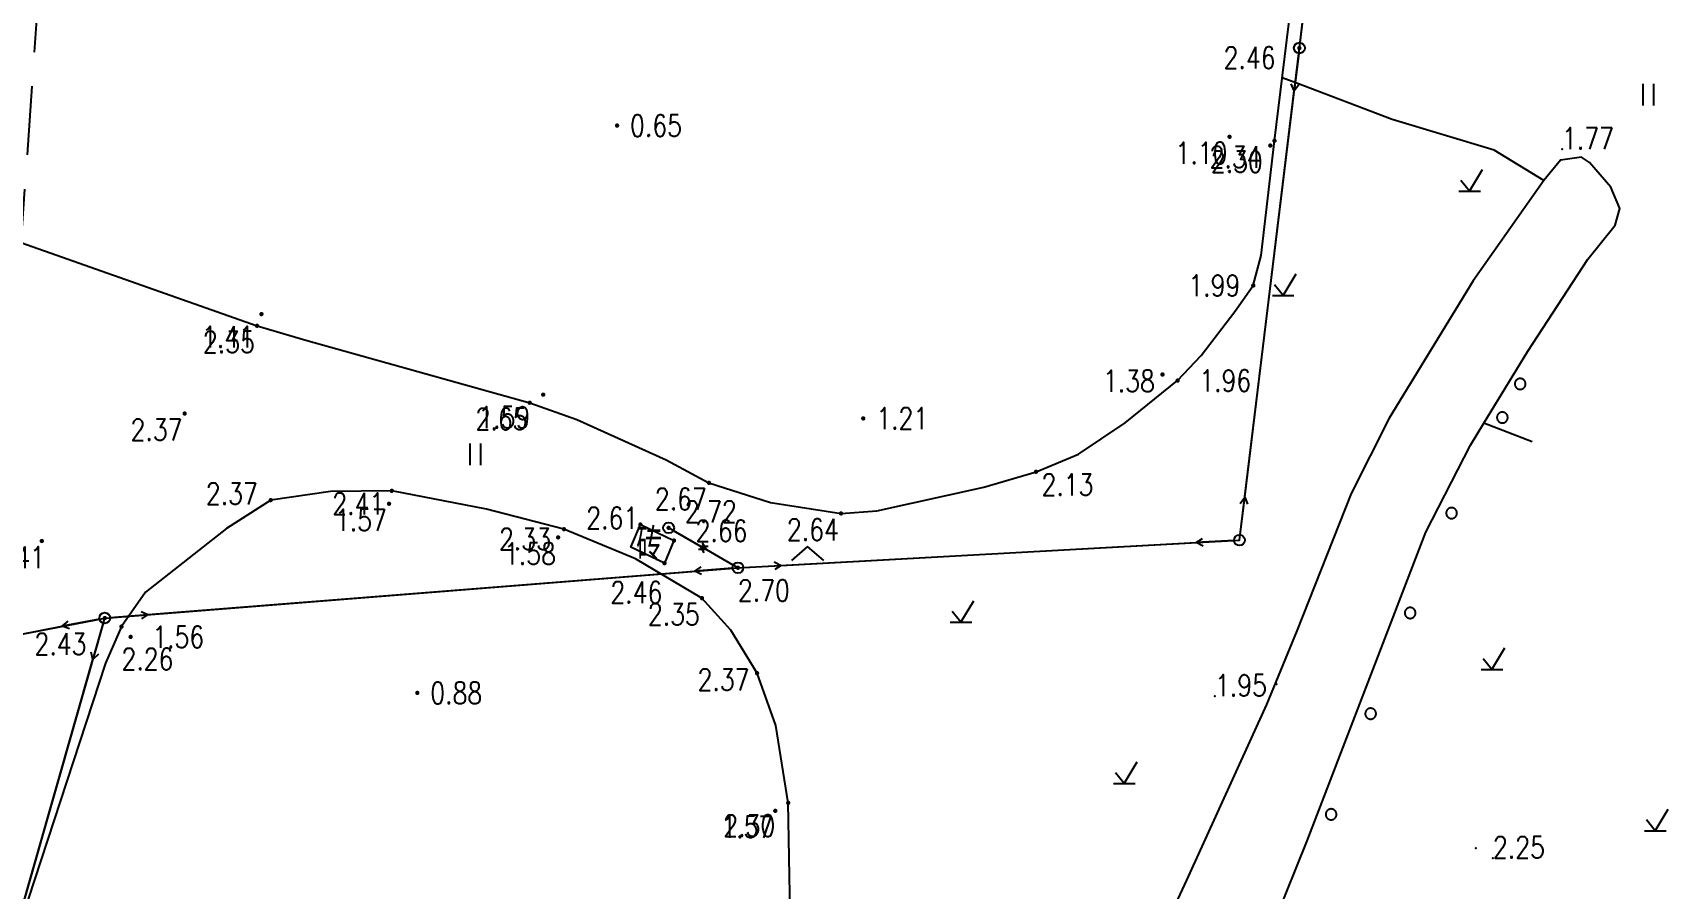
# Model space of a CAD drawing. Extents: x 500036 to 1001740, y 2543128 to 5086681.
# Drawn here: x 500827.8 to 500903.5, y 2543916.8 to 2543956.4 of the extents above; entities that cross this region are included whole.
import ezdxf
from ezdxf.enums import TextEntityAlignment as Align

# ---------------------------------------------------------------- set-up
doc = ezdxf.new("R2010")
doc.units = 0
doc.header["$LTSCALE"] = 0.5
doc.linetypes.add('CENTER', pattern=[50.8, 31.75, -6.35, 6.35, -6.35])
doc.linetypes.add('HIDDEN', pattern=[9.525, 6.35, -3.175])
doc.layers.get('0').update_dxf_attribs({"linetype": 'CONTINUOUS', "lineweight": 5})
for name, color, linetype in [('GCD', 8, 'CONTINUOUS'), ('L-河涌边线', 160, 'CONTINUOUS'), ('地形图', 8, 'CONTINUOUS')]:
    doc.layers.add(name, color=color, linetype=linetype)
doc.styles.add('HZ', font='romans.shx', dxfattribs={"width": 0.8, "bigfont": 'hztxt.shx'})
doc.linetypes.add('10421', pattern='A,2,[150,AAA.SHX,S=1,R=0,X=0,Y=1],1e-11', length=2)

# ---------------------------------------------------------------- blocks, each defined once
blk = doc.blocks.new('GC200')
at = {"linetype": 'Continuous', "const_width": 0.2, "flags": 128}
blk.add_lwpolyline([(-0.1, 0, 1), (0.1, 0, 1)], format="xyb", close=True, dxfattribs=at)
blk = doc.blocks.new('gc013b')
at = {"linetype": 'Continuous'}
blk.add_line((0.5, 0), (4, 0), dxfattribs=at)
at = {"linetype": 'Continuous', "flags": 128}
blk.add_lwpolyline([(3.39, 0.35), (4, 0), (3.39, -0.35)], dxfattribs=at)
blk = doc.blocks.new('gc170')
at = {"linetype": 'Continuous'}
blk.add_circle((0, 0), 0.5, dxfattribs=at)
blk = doc.blocks.new('gc121')
for p, q in [((-0.5, -1), (-0.5, 1)), ((0.5, -1), (0.5, 1))]:
    blk.add_line(p, q)
blk = doc.blocks.new('gc211')
for p, q in [((0, 0), (-1.5, -1.32)), ((1.5, -1.32), (0, 0))]:
    blk.add_line(p, q)

msp = doc.modelspace()

# ---------------------------------------------------------------- linework, layer by layer
at = {"layer": 'L-河涌边线', "linetype": 'HIDDEN'}
msp.add_lwpolyline([(500849.141, 2543789.695), (500824.636, 2543907.953), (500832.14, 2544016.338), (500837.135, 2544079.62), (500821.772, 2544097.598), (500808.522, 2544098.63)], dxfattribs=at)
at = {"layer": '地形图', "linetype": 'Continuous'}
for p, q in [((500883.871, 2543934.89), (500886.156, 2543953.665)), ((500862.441, 2543931.741), (500881.633, 2543932.795)), ((500858.711, 2543932.63), (500858.974, 2543932.478)), ((500833.169, 2543929.468), (500858.45, 2543931.473)), ((500810.914, 2543925.399), (500829.211, 2543928.931)), ((500823.256, 2543901.572), (500830.626, 2543927.387))]:
    msp.add_line(p, q, dxfattribs=at)
at = {"layer": '地形图', "linetype": 'Continuous', "flags": 128}
for points in [[(500831.175, 2543929.31), (500860.444, 2543931.631), (500883.63, 2543932.905), (500886.398, 2543955.65), (500889.425, 2543980.594), (500895.484, 2544025.468), (500897.921, 2544041.237)], [(500860.444, 2543931.631), (500857.241, 2543933.477)], [(500813.507, 2543809.992), (500811.712, 2543847.342), (500816.431, 2543871.485), (500822.707, 2543899.649), (500831.175, 2543929.31)]]:
    msp.add_lwpolyline(points, dxfattribs=at)
at = {"layer": '地形图', "linetype": '10421', "flags": 128}
for points in [[(500832.955, 2543987.553), (500831.087, 2543987.757), (500827.595, 2543987.403), (500824.376, 2543986.729), (500821.814, 2543985.911), (500820.351, 2543984.878), (500814.966, 2543975.729), (500814.135, 2543973.711), (500813.57, 2543971.553), (500812.894, 2543966.059), (500812.412, 2543961.975), (500812.157, 2543959.793), (500812.064, 2543958.685), (500812.085, 2543957.264), (500812.573, 2543956.19), (500816.099, 2543952.396), (500816.952, 2543950.901), (500817.58, 2543950.273), (500818.547, 2543949.7), (500821.73, 2543948.614), (500838.214, 2543942.813), (500840.474, 2543942.156), (500850.818, 2543939.259), (500853, 2543938.489), (500857.128, 2543936.626), (500859.104, 2543935.557), (500861.945, 2543934.653), (500865.21, 2543934.142), (500866.862, 2543934.261), (500871.817, 2543935.357), (500874.229, 2543936.068), (500876.194, 2543936.889), (500878.35, 2543938.326), (500880.771, 2543940.281), (500881.852, 2543941.434), (500883.417, 2543943.472), (500884.268, 2543944.675), (500884.627, 2543946.068), (500885.249, 2543951.366), (500886.097, 2543958.292), (500885.937, 2543960.238), (500885.086, 2543962.652), (500883.571, 2543965.516), (500881.845, 2543967.922), (500879.313, 2543970.094), (500872.843, 2543973.26), (500862.116, 2543977.079), (500848.144, 2543981.405), (500844.156, 2543982.949), (500838.339, 2543985.476), (500834.564, 2543987.085)], [(500844.444, 2543935.189), (500841.607, 2543935.152), (500838.849, 2543934.758), (500836.803, 2543933.444), (500833.059, 2543930.502), (500831.948, 2543928.912), (500831.205, 2543927.219), (500825.832, 2543910.869), (500823.073, 2543899.956), (500821.14, 2543892.588), (500821.048, 2543890.105), (500821.752, 2543888.035), (500825.685, 2543881.802), (500827.069, 2543880.361), (500829.055, 2543879.283), (500834.287, 2543877.27), (500838.371, 2543876.051), (500841.644, 2543875.731), (500843.644, 2543875.688), (500846.227, 2543876.364), (500848.44, 2543877.11), (500851.628, 2543879.207), (500853.986, 2543880.976), (500855.754, 2543882.804), (500858.777, 2543887.082), (500859.238, 2543888.31), (500859.385, 2543889.323), (500859.387, 2543890.346), (500859.215, 2543892.256), (500859.202, 2543894.092), (500859.342, 2543895.396), (500859.689, 2543897.388), (500860.435, 2543900.88), (500862.543, 2543910.192), (500862.745, 2543911.859), (500862.867, 2543915.719), (500862.77, 2543920.768), (500862.203, 2543924.345), (500861.329, 2543926.763), (500860.118, 2543928.747), (500858.783, 2543930.227), (500855.705, 2543932.041), (500852.403, 2543933.413), (500848.82, 2543934.344)]]:
    msp.add_lwpolyline(points, close=True, dxfattribs=at)
at = {"layer": '地形图'}
for points in [[(500897.701, 2543949.53), (500895.397, 2543950.923), (500890.688, 2543952.348), (500886.239, 2543954.036), (500885.605, 2543954.277)], [(500902.29, 2543952.994), (500902.29, 2543953.994)], [(500902.79, 2543952.994), (500902.79, 2543953.994)], [(500894.268, 2543949.035), (500893.868, 2543949.535)], [(500894.268, 2543949.035), (500894.868, 2543950.035)], [(500893.768, 2543949.035), (500894.268, 2543949.035), (500894.768, 2543949.035)], [(500885.65, 2543944.214), (500886.25, 2543945.214)], [(500885.15, 2543944.214), (500885.65, 2543944.214), (500886.15, 2543944.214)], [(500885.65, 2543944.214), (500885.25, 2543944.714)], [(500896.611, 2543939.877), (500896.627, 2543939.878), (500896.642, 2543939.879), (500896.658, 2543939.882), (500896.673, 2543939.886), (500896.688, 2543939.89), (500896.703, 2543939.896), (500896.717, 2543939.902), (500896.731, 2543939.91), (500896.744, 2543939.918), (500896.757, 2543939.927), (500896.769, 2543939.937), (500896.781, 2543939.947), (500896.792, 2543939.958), (500896.802, 2543939.97), (500896.812, 2543939.983), (500896.82, 2543939.996), (500896.828, 2543940.01), (500896.835, 2543940.024), (500896.841, 2543940.038), (500896.846, 2543940.053), (500896.85, 2543940.068), (500896.854, 2543940.084), (500896.856, 2543940.099), (500896.857, 2543940.115), (500896.857, 2543940.13), (500896.857, 2543940.146), (500896.855, 2543940.162), (500896.852, 2543940.177), (500896.849, 2543940.193), (500896.844, 2543940.208), (500896.838, 2543940.222), (500896.832, 2543940.237), (500896.825, 2543940.25), (500896.816, 2543940.264), (500896.807, 2543940.277), (500896.798, 2543940.289), (500896.787, 2543940.301), (500896.776, 2543940.312), (500896.764, 2543940.322), (500896.751, 2543940.331), (500896.738, 2543940.34), (500896.725, 2543940.348), (500896.711, 2543940.355), (500896.696, 2543940.361), (500896.681, 2543940.366), (500896.666, 2543940.37), (500896.651, 2543940.373), (500896.635, 2543940.375), (500896.619, 2543940.377), (500896.604, 2543940.377), (500896.588, 2543940.376), (500896.572, 2543940.375), (500896.557, 2543940.372), (500896.542, 2543940.368), (500896.527, 2543940.364), (500896.512, 2543940.358), (500896.498, 2543940.352), (500896.484, 2543940.344), (500896.47, 2543940.336), (500896.458, 2543940.327), (500896.445, 2543940.317), (500896.434, 2543940.307), (500896.423, 2543940.295), (500896.412, 2543940.284), (500896.403, 2543940.271), (500896.394, 2543940.258), (500896.387, 2543940.244), (500896.38, 2543940.23), (500896.374, 2543940.216), (500896.368, 2543940.201), (500896.364, 2543940.186), (500896.361, 2543940.17), (500896.359, 2543940.155), (500896.358, 2543940.139), (500896.357, 2543940.123), (500896.358, 2543940.108), (500896.36, 2543940.092), (500896.362, 2543940.077), (500896.366, 2543940.061), (500896.371, 2543940.046), (500896.376, 2543940.032), (500896.383, 2543940.017), (500896.39, 2543940.003), (500896.398, 2543939.99), (500896.407, 2543939.977), (500896.417, 2543939.965), (500896.428, 2543939.953), (500896.439, 2543939.942), (500896.451, 2543939.932), (500896.463, 2543939.923), (500896.476, 2543939.914), (500896.49, 2543939.906), (500896.504, 2543939.899), (500896.519, 2543939.893), (500896.533, 2543939.888), (500896.549, 2543939.884), (500896.564, 2543939.881), (500896.58, 2543939.879), (500896.595, 2543939.877), (500896.611, 2543939.877)], [(500897.155, 2543937.454), (500894.932, 2543938.316)], [(500895.785, 2543938.323), (500895.801, 2543938.324), (500895.816, 2543938.326), (500895.832, 2543938.328), (500895.847, 2543938.332), (500895.862, 2543938.336), (500895.877, 2543938.342), (500895.891, 2543938.348), (500895.905, 2543938.356), (500895.919, 2543938.364), (500895.931, 2543938.373), (500895.944, 2543938.383), (500895.955, 2543938.393), (500895.966, 2543938.405), (500895.976, 2543938.416), (500895.986, 2543938.429), (500895.995, 2543938.442), (500896.002, 2543938.456), (500896.009, 2543938.47), (500896.015, 2543938.484), (500896.02, 2543938.499), (500896.025, 2543938.514), (500896.028, 2543938.53), (500896.03, 2543938.545), (500896.031, 2543938.561), (500896.032, 2543938.577), (500896.031, 2543938.592), (500896.029, 2543938.608), (500896.027, 2543938.623), (500896.023, 2543938.639), (500896.018, 2543938.654), (500896.013, 2543938.668), (500896.006, 2543938.683), (500895.999, 2543938.697), (500895.991, 2543938.71), (500895.982, 2543938.723), (500895.972, 2543938.735), (500895.961, 2543938.747), (500895.95, 2543938.758), (500895.938, 2543938.768), (500895.926, 2543938.777), (500895.913, 2543938.786), (500895.899, 2543938.794), (500895.885, 2543938.801), (500895.87, 2543938.807), (500895.855, 2543938.812), (500895.84, 2543938.816), (500895.825, 2543938.819), (500895.809, 2543938.822), (500895.794, 2543938.823), (500895.778, 2543938.823), (500895.762, 2543938.822), (500895.747, 2543938.821), (500895.731, 2543938.818), (500895.716, 2543938.814), (500895.701, 2543938.81), (500895.686, 2543938.804), (500895.672, 2543938.798), (500895.658, 2543938.79), (500895.645, 2543938.782), (500895.632, 2543938.773), (500895.62, 2543938.763), (500895.608, 2543938.753), (500895.597, 2543938.742), (500895.587, 2543938.73), (500895.577, 2543938.717), (500895.569, 2543938.704), (500895.561, 2543938.69), (500895.554, 2543938.676), (500895.548, 2543938.662), (500895.543, 2543938.647), (500895.539, 2543938.632), (500895.535, 2543938.616), (500895.533, 2543938.601), (500895.532, 2543938.585), (500895.532, 2543938.57), (500895.532, 2543938.554), (500895.534, 2543938.538), (500895.537, 2543938.523), (500895.54, 2543938.508), (500895.545, 2543938.493), (500895.551, 2543938.478), (500895.557, 2543938.463), (500895.564, 2543938.45), (500895.572, 2543938.436), (500895.581, 2543938.423), (500895.591, 2543938.411), (500895.602, 2543938.399), (500895.613, 2543938.388), (500895.625, 2543938.378), (500895.638, 2543938.369), (500895.651, 2543938.36), (500895.664, 2543938.352), (500895.678, 2543938.345), (500895.693, 2543938.339), (500895.708, 2543938.334), (500895.723, 2543938.33), (500895.738, 2543938.327), (500895.754, 2543938.325), (500895.769, 2543938.323), (500895.785, 2543938.323)], [(500893.439, 2543933.908), (500893.455, 2543933.909), (500893.47, 2543933.91), (500893.486, 2543933.913), (500893.501, 2543933.917), (500893.516, 2543933.921), (500893.531, 2543933.927), (500893.545, 2543933.933), (500893.559, 2543933.94), (500893.572, 2543933.949), (500893.585, 2543933.958), (500893.597, 2543933.967), (500893.609, 2543933.978), (500893.62, 2543933.989), (500893.63, 2543934.001), (500893.64, 2543934.014), (500893.648, 2543934.027), (500893.656, 2543934.04), (500893.663, 2543934.055), (500893.669, 2543934.069), (500893.674, 2543934.084), (500893.678, 2543934.099), (500893.682, 2543934.114), (500893.684, 2543934.13), (500893.685, 2543934.146), (500893.685, 2543934.161), (500893.685, 2543934.177), (500893.683, 2543934.193), (500893.68, 2543934.208), (500893.677, 2543934.223), (500893.672, 2543934.238), (500893.666, 2543934.253), (500893.66, 2543934.267), (500893.653, 2543934.281), (500893.644, 2543934.295), (500893.635, 2543934.308), (500893.626, 2543934.32), (500893.615, 2543934.331), (500893.604, 2543934.342), (500893.592, 2543934.353), (500893.579, 2543934.362), (500893.566, 2543934.371), (500893.553, 2543934.379), (500893.539, 2543934.385), (500893.524, 2543934.391), (500893.509, 2543934.397), (500893.494, 2543934.401), (500893.479, 2543934.404), (500893.463, 2543934.406), (500893.447, 2543934.407), (500893.432, 2543934.408), (500893.416, 2543934.407), (500893.4, 2543934.405), (500893.385, 2543934.403), (500893.37, 2543934.399), (500893.355, 2543934.394), (500893.34, 2543934.389), (500893.326, 2543934.382), (500893.312, 2543934.375), (500893.298, 2543934.367), (500893.286, 2543934.358), (500893.273, 2543934.348), (500893.262, 2543934.338), (500893.251, 2543934.326), (500893.24, 2543934.314), (500893.231, 2543934.302), (500893.222, 2543934.289), (500893.215, 2543934.275), (500893.208, 2543934.261), (500893.202, 2543934.246), (500893.197, 2543934.232), (500893.192, 2543934.217), (500893.189, 2543934.201), (500893.187, 2543934.186), (500893.186, 2543934.17), (500893.185, 2543934.154), (500893.186, 2543934.139), (500893.188, 2543934.123), (500893.19, 2543934.107), (500893.194, 2543934.092), (500893.199, 2543934.077), (500893.204, 2543934.062), (500893.211, 2543934.048), (500893.218, 2543934.034), (500893.226, 2543934.021), (500893.235, 2543934.008), (500893.245, 2543933.996), (500893.256, 2543933.984), (500893.267, 2543933.973), (500893.279, 2543933.963), (500893.291, 2543933.953), (500893.304, 2543933.945), (500893.318, 2543933.937), (500893.332, 2543933.93), (500893.347, 2543933.924), (500893.361, 2543933.919), (500893.377, 2543933.915), (500893.392, 2543933.912), (500893.408, 2543933.909), (500893.423, 2543933.908), (500893.439, 2543933.908)], [(500870.753, 2543929.111), (500871.353, 2543930.111)], [(500891.523, 2543929.293), (500891.538, 2543929.294), (500891.554, 2543929.295), (500891.569, 2543929.298), (500891.585, 2543929.301), (500891.6, 2543929.306), (500891.615, 2543929.311), (500891.629, 2543929.317), (500891.643, 2543929.325), (500891.656, 2543929.333), (500891.669, 2543929.341), (500891.682, 2543929.351), (500891.694, 2543929.361), (500891.705, 2543929.373), (500891.715, 2543929.384), (500891.725, 2543929.397), (500891.733, 2543929.41), (500891.741, 2543929.423), (500891.748, 2543929.437), (500891.755, 2543929.452), (500891.76, 2543929.467), (500891.764, 2543929.482), (500891.768, 2543929.497), (500891.77, 2543929.513), (500891.771, 2543929.528), (500891.772, 2543929.544), (500891.771, 2543929.56), (500891.77, 2543929.575), (500891.767, 2543929.591), (500891.764, 2543929.606), (500891.759, 2543929.621), (500891.754, 2543929.636), (500891.748, 2543929.65), (500891.741, 2543929.664), (500891.733, 2543929.678), (500891.724, 2543929.691), (500891.714, 2543929.703), (500891.704, 2543929.715), (500891.692, 2543929.726), (500891.681, 2543929.736), (500891.668, 2543929.746), (500891.655, 2543929.755), (500891.642, 2543929.763), (500891.628, 2543929.77), (500891.613, 2543929.776), (500891.598, 2543929.781), (500891.583, 2543929.786), (500891.568, 2543929.789), (500891.553, 2543929.791), (500891.537, 2543929.793), (500891.521, 2543929.793), (500891.506, 2543929.793), (500891.49, 2543929.791), (500891.474, 2543929.789), (500891.459, 2543929.785), (500891.444, 2543929.781), (500891.429, 2543929.775), (500891.415, 2543929.769), (500891.401, 2543929.762), (500891.387, 2543929.754), (500891.374, 2543929.745), (500891.362, 2543929.735), (500891.35, 2543929.725), (500891.339, 2543929.714), (500891.329, 2543929.702), (500891.319, 2543929.69), (500891.31, 2543929.677), (500891.302, 2543929.663), (500891.295, 2543929.649), (500891.289, 2543929.635), (500891.284, 2543929.62), (500891.28, 2543929.605), (500891.276, 2543929.589), (500891.274, 2543929.574), (500891.272, 2543929.558), (500891.272, 2543929.543), (500891.272, 2543929.527), (500891.274, 2543929.511), (500891.276, 2543929.496), (500891.28, 2543929.48), (500891.284, 2543929.465), (500891.29, 2543929.451), (500891.296, 2543929.436), (500891.303, 2543929.422), (500891.311, 2543929.409), (500891.32, 2543929.396), (500891.33, 2543929.383), (500891.34, 2543929.372), (500891.351, 2543929.361), (500891.363, 2543929.35), (500891.375, 2543929.341), (500891.389, 2543929.332), (500891.402, 2543929.324), (500891.416, 2543929.317), (500891.431, 2543929.311), (500891.445, 2543929.305), (500891.46, 2543929.301), (500891.476, 2543929.298), (500891.491, 2543929.295), (500891.507, 2543929.294), (500891.523, 2543929.293)], [(500870.253, 2543929.111), (500870.753, 2543929.111), (500871.253, 2543929.111)], [(500870.753, 2543929.111), (500870.353, 2543929.611)], [(500895.302, 2543926.929), (500895.902, 2543927.929)], [(500894.802, 2543926.929), (500895.302, 2543926.929), (500895.802, 2543926.929)], [(500895.302, 2543926.929), (500894.902, 2543927.429)], [(500889.695, 2543924.639), (500889.71, 2543924.64), (500889.726, 2543924.641), (500889.741, 2543924.644), (500889.757, 2543924.647), (500889.772, 2543924.652), (500889.787, 2543924.657), (500889.801, 2543924.663), (500889.815, 2543924.671), (500889.828, 2543924.679), (500889.841, 2543924.687), (500889.854, 2543924.697), (500889.866, 2543924.708), (500889.877, 2543924.719), (500889.887, 2543924.731), (500889.897, 2543924.743), (500889.905, 2543924.756), (500889.913, 2543924.769), (500889.92, 2543924.784), (500889.927, 2543924.798), (500889.932, 2543924.813), (500889.936, 2543924.828), (500889.94, 2543924.843), (500889.942, 2543924.859), (500889.943, 2543924.874), (500889.944, 2543924.89), (500889.943, 2543924.906), (500889.942, 2543924.921), (500889.939, 2543924.937), (500889.936, 2543924.952), (500889.931, 2543924.967), (500889.926, 2543924.982), (500889.92, 2543924.996), (500889.913, 2543925.01), (500889.905, 2543925.024), (500889.896, 2543925.037), (500889.886, 2543925.049), (500889.876, 2543925.061), (500889.865, 2543925.072), (500889.853, 2543925.082), (500889.84, 2543925.092), (500889.827, 2543925.101), (500889.814, 2543925.109), (500889.8, 2543925.116), (500889.785, 2543925.122), (500889.771, 2543925.127), (500889.755, 2543925.132), (500889.74, 2543925.135), (500889.725, 2543925.137), (500889.709, 2543925.139), (500889.693, 2543925.139), (500889.678, 2543925.139), (500889.662, 2543925.137), (500889.646, 2543925.135), (500889.631, 2543925.131), (500889.616, 2543925.127), (500889.601, 2543925.121), (500889.587, 2543925.115), (500889.573, 2543925.108), (500889.559, 2543925.1), (500889.546, 2543925.091), (500889.534, 2543925.082), (500889.522, 2543925.071), (500889.511, 2543925.06), (500889.501, 2543925.048), (500889.491, 2543925.036), (500889.482, 2543925.023), (500889.475, 2543925.009), (500889.467, 2543924.995), (500889.461, 2543924.981), (500889.456, 2543924.966), (500889.452, 2543924.951), (500889.448, 2543924.936), (500889.446, 2543924.92), (500889.444, 2543924.904), (500889.444, 2543924.889), (500889.444, 2543924.873), (500889.446, 2543924.857), (500889.448, 2543924.842), (500889.452, 2543924.827), (500889.456, 2543924.811), (500889.462, 2543924.797), (500889.468, 2543924.782), (500889.475, 2543924.768), (500889.483, 2543924.755), (500889.492, 2543924.742), (500889.502, 2543924.729), (500889.512, 2543924.718), (500889.523, 2543924.707), (500889.535, 2543924.696), (500889.547, 2543924.687), (500889.561, 2543924.678), (500889.574, 2543924.67), (500889.588, 2543924.663), (500889.603, 2543924.657), (500889.617, 2543924.651), (500889.632, 2543924.647), (500889.648, 2543924.644), (500889.663, 2543924.641), (500889.679, 2543924.64), (500889.695, 2543924.639)], [(500878.304, 2543921.663), (500878.904, 2543922.663)], [(500877.804, 2543921.663), (500878.304, 2543921.663), (500878.804, 2543921.663)], [(500878.304, 2543921.663), (500877.904, 2543922.163)], [(500887.867, 2543919.985), (500887.882, 2543919.986), (500887.898, 2543919.988), (500887.913, 2543919.99), (500887.929, 2543919.993), (500887.944, 2543919.998), (500887.959, 2543920.003), (500887.973, 2543920.01), (500887.987, 2543920.017), (500888, 2543920.025), (500888.013, 2543920.034), (500888.026, 2543920.043), (500888.038, 2543920.054), (500888.049, 2543920.065), (500888.059, 2543920.077), (500888.069, 2543920.089), (500888.077, 2543920.102), (500888.085, 2543920.116), (500888.092, 2543920.13), (500888.099, 2543920.144), (500888.104, 2543920.159), (500888.108, 2543920.174), (500888.112, 2543920.189), (500888.114, 2543920.205), (500888.115, 2543920.22), (500888.116, 2543920.236), (500888.115, 2543920.252), (500888.114, 2543920.267), (500888.111, 2543920.283), (500888.108, 2543920.298), (500888.103, 2543920.313), (500888.098, 2543920.328), (500888.092, 2543920.343), (500888.085, 2543920.356), (500888.077, 2543920.37), (500888.068, 2543920.383), (500888.058, 2543920.395), (500888.048, 2543920.407), (500888.037, 2543920.418), (500888.025, 2543920.429), (500888.012, 2543920.438), (500887.999, 2543920.447), (500887.986, 2543920.455), (500887.972, 2543920.462), (500887.957, 2543920.468), (500887.943, 2543920.473), (500887.927, 2543920.478), (500887.912, 2543920.481), (500887.897, 2543920.484), (500887.881, 2543920.485), (500887.865, 2543920.485), (500887.85, 2543920.485), (500887.834, 2543920.483), (500887.818, 2543920.481), (500887.803, 2543920.477), (500887.788, 2543920.473), (500887.773, 2543920.468), (500887.759, 2543920.461), (500887.745, 2543920.454), (500887.731, 2543920.446), (500887.718, 2543920.437), (500887.706, 2543920.428), (500887.694, 2543920.417), (500887.683, 2543920.406), (500887.673, 2543920.394), (500887.663, 2543920.382), (500887.655, 2543920.369), (500887.647, 2543920.355), (500887.639, 2543920.341), (500887.633, 2543920.327), (500887.628, 2543920.312), (500887.624, 2543920.297), (500887.62, 2543920.282), (500887.618, 2543920.266), (500887.616, 2543920.25), (500887.616, 2543920.235), (500887.616, 2543920.219), (500887.618, 2543920.203), (500887.62, 2543920.188), (500887.624, 2543920.173), (500887.628, 2543920.158), (500887.634, 2543920.143), (500887.64, 2543920.128), (500887.647, 2543920.114), (500887.655, 2543920.101), (500887.664, 2543920.088), (500887.674, 2543920.076), (500887.684, 2543920.064), (500887.695, 2543920.053), (500887.707, 2543920.042), (500887.72, 2543920.033), (500887.733, 2543920.024), (500887.746, 2543920.016), (500887.76, 2543920.009), (500887.775, 2543920.003), (500887.789, 2543919.997), (500887.804, 2543919.993), (500887.82, 2543919.99), (500887.835, 2543919.987), (500887.851, 2543919.986), (500887.867, 2543919.985)], [(500902.853, 2543919.481), (500902.453, 2543919.981)], [(500902.853, 2543919.481), (500903.453, 2543920.481)], [(500902.353, 2543919.481), (500902.853, 2543919.481), (500903.353, 2543919.481)]]:
    msp.add_lwpolyline(points, dxfattribs=at)
at = {"layer": '地形图', "linetype": '10421'}
msp.add_lwpolyline([(500885.294, 2543915.374), (500886.76, 2543919.018), (500892.252, 2543933.28), (500894.312, 2543937.297), (500894.932, 2543938.316), (500896.954, 2543941.636), (500899.73, 2543945.885), (500901.004, 2543947.465), (500901.216, 2543948.227), (500900.796, 2543949.217), (500899.812, 2543950.357), (500899.438, 2543950.612), (500898.468, 2543950.464), (500897.701, 2543949.53), (500894.439, 2543944.888), (500890.545, 2543938.548), (500888.791, 2543935.066), (500886.278, 2543928.718), (500884.875, 2543925.309), (500881.175, 2543917.191), (500878.108, 2543910.602)], dxfattribs=at)
at = {"layer": '地形图', "linetype": 'Continuous', "elevation": 2.606, "flags": 128}
msp.add_lwpolyline([(500855.937, 2543933.629), (500857.489, 2543932.889), (500857.051, 2543931.845), (500855.499, 2543932.585)], close=True, dxfattribs=at)
at = {"layer": '地形图', "linetype": 'Continuous', "elevation": 2.787, "flags": 128}
msp.add_lwpolyline([(500776.793, 2543917.718), (500808.95, 2543925.02), (500831.175, 2543929.31)], dxfattribs=at)
at = {"layer": '地形图', "linetype": 'CENTER'}
for p in [(500898.54, 2543950.973, 1.77), (500882.498, 2543925.696, 1.95), (500895.349, 2543918.214, 2.25)]:
    msp.add_point(p, dxfattribs=at)
at = {"layer": '地形图', "ltscale": 10}
for p in [(500898.468, 2543950.465), (500885.342, 2543926.259), (500894.562, 2543918.681)]:
    msp.add_point(p, dxfattribs=at)

# ---------------------------------------------------------------- block references
at = {"layer": '地形图', "linetype": 'Continuous', "yscale": 0.5}
for p, xscale, rotation in [((500886.398, 2543955.65), 0.5000000001815319, 83.0815164083015), ((500886.398, 2543955.65), 0.5000000001138393, 263.0602413790886), ((500883.63, 2543932.905), 0.5000000001138393, 83.06024137908864), ((500857.241, 2543933.477), 0.4999999999824152, 330.0436606625345), ((500883.63, 2543932.905), 0.4999999999864441, 183.1453583186175), ((500860.444, 2543931.631), 0.4999999999824152, 150.0436606625345), ((500860.444, 2543931.631), 0.4999999999985168, 184.5340053675845), ((500860.444, 2543931.631), 0.4999999999864441, 3.145358318617516), ((500831.175, 2543929.31), 0.4999999999770872, 190.9252029123362), ((500831.175, 2543929.31), 0.5000000000041401, 254.0663406983981), ((500831.175, 2543929.31), 0.4999999999985168, 4.534005367584557)]:
    msp.add_blockref('gc013b', p, dxfattribs=dict(at, xscale=xscale, rotation=rotation))
at = {"layer": '地形图', "linetype": 'Continuous'}
ref = msp.add_blockref('GC200', (500886.398, 2543955.65, 2.464), dxfattribs=dict(at, xscale=0.5, yscale=0.5, zscale=0.5))
ref.add_attrib('height', '2.46', dxfattribs={"layer": 'GCD', "linetype": 'Continuous', "height": 1, "style": 'HZ', "width": 0.8}).set_placement((500882.898, 2543955.2, 2.46), align=Align.MIDDLE_LEFT)
at = {"layer": '地形图', "linetype": 'Continuous', "xscale": 0.5, "yscale": 0.5}
for name, p in [('gc170', (500886.398, 2543955.65)), ('gc121', (500848.315, 2543936.874)), ('gc170', (500857.241, 2543933.477)), ('gc170', (500883.63, 2543932.905)), ('gc211', (500863.666, 2543932.62)), ('gc170', (500860.444, 2543931.631)), ('gc170', (500831.175, 2543929.31))]:
    msp.add_blockref(name, p, dxfattribs=at)
at = {"layer": '地形图', "linetype": 'Continuous'}
ref = msp.add_blockref('GC200', (500854.858, 2543952.066, 0.65), dxfattribs=dict(at, xscale=0.5, yscale=0.5, zscale=0.5))
ref.add_attrib('height', '0.65', dxfattribs={"layer": 'GCD', "linetype": 'Continuous', "height": 1, "style": 'HZ', "width": 0.8}).set_placement((500855.458, 2543952.066, 0.65), align=Align.MIDDLE_LEFT)
ref = msp.add_blockref('GC200', (500883.171, 2543951.548, 1.104), dxfattribs=dict(at, xscale=0.5, yscale=0.5, zscale=0.5))
ref.add_attrib('height', '1.10', dxfattribs={"layer": 'GCD', "linetype": 'Continuous', "height": 1, "style": 'HZ', "width": 0.8}).set_placement((500880.671, 2543950.798, 1.1), align=Align.MIDDLE_LEFT)
ref = msp.add_blockref('GC200', (500885.249, 2543951.366, 2.335), dxfattribs=dict(at, xscale=0.5, yscale=0.5, zscale=0.5))
ref.add_attrib('height', '2.34', dxfattribs={"layer": 'GCD', "linetype": 'Continuous', "height": 1, "style": 'HZ', "width": 0.8}).set_placement((500882.249, 2543950.616, 2.34), align=Align.MIDDLE_LEFT)
ref = msp.add_blockref('GC200', (500885.056, 2543951.141, 2.299), dxfattribs=dict(at, xscale=0.5, yscale=0.5, zscale=0.5))
ref.add_attrib('height', '2.30', dxfattribs={"layer": 'GCD', "linetype": 'Continuous', "height": 1, "style": 'HZ', "width": 0.8}).set_placement((500882.306, 2543950.391, 2.3), align=Align.MIDDLE_LEFT)
ref = msp.add_blockref('GC200', (500884.268, 2543944.675, 1.992), dxfattribs=dict(at, xscale=0.5, yscale=0.5, zscale=0.5))
ref.add_attrib('height', '1.99', dxfattribs={"layer": 'GCD', "linetype": 'Continuous', "height": 1, "style": 'HZ', "width": 0.8}).set_placement((500881.268, 2543944.675, 1.99), align=Align.MIDDLE_LEFT)
ref = msp.add_blockref('GC200', (500838.418, 2543943.353, 1.413), dxfattribs=dict(at, xscale=0.5, yscale=0.5, zscale=0.5))
ref.add_attrib('height', '1.41', dxfattribs={"layer": 'GCD', "linetype": 'Continuous', "height": 1, "style": 'HZ', "width": 0.8}).set_placement((500835.668, 2543942.303, 1.41), align=Align.MIDDLE_LEFT)
ref = msp.add_blockref('GC200', (500838.214, 2543942.813, 2.354), dxfattribs=dict(at, xscale=0.5, yscale=0.5, zscale=0.5))
ref.add_attrib('height', '2.35', dxfattribs={"layer": 'GCD', "linetype": 'Continuous', "height": 1, "style": 'HZ', "width": 0.8}).set_placement((500835.714, 2543942.063, 2.35), align=Align.MIDDLE_LEFT)
ref = msp.add_blockref('GC200', (500880.072, 2543940.563, 1.382), dxfattribs=dict(at, xscale=0.5, yscale=0.5, zscale=0.5))
ref.add_attrib('height', '1.38', dxfattribs={"layer": 'GCD', "linetype": 'Continuous', "height": 1, "style": 'HZ', "width": 0.8}).set_placement((500877.322, 2543940.263, 1.38), align=Align.MIDDLE_LEFT)
ref = msp.add_blockref('GC200', (500880.771, 2543940.281, 1.963), dxfattribs=dict(at, xscale=0.5, yscale=0.5, zscale=0.5))
ref.add_attrib('height', '1.96', dxfattribs={"layer": 'GCD', "linetype": 'Continuous', "height": 1, "style": 'HZ', "width": 0.8}).set_placement((500881.771, 2543940.281, 1.96), align=Align.MIDDLE_LEFT)
ref = msp.add_blockref('GC200', (500851.443, 2543939.631, 1.59), dxfattribs=dict(at, xscale=0.5, yscale=0.5, zscale=0.5))
ref.add_attrib('height', '1.59', dxfattribs={"layer": 'GCD', "linetype": 'Continuous', "height": 1, "style": 'HZ', "width": 0.8}).set_placement((500848.443, 2543938.581, 1.59), align=Align.MIDDLE_LEFT)
ref = msp.add_blockref('GC200', (500834.869, 2543938.757, 2.368), dxfattribs=dict(at, xscale=0.5, yscale=0.5, zscale=0.5))
ref.add_attrib('height', '2.37', dxfattribs={"layer": 'GCD', "linetype": 'Continuous', "height": 1, "style": 'HZ', "width": 0.8}).set_placement((500832.369, 2543938.007, 2.37), align=Align.MIDDLE_LEFT)
ref = msp.add_blockref('GC200', (500850.818, 2543939.259, 2.65), dxfattribs=dict(at, xscale=0.5, yscale=0.5, zscale=0.5))
ref.add_attrib('height', '2.65', dxfattribs={"layer": 'GCD', "linetype": 'Continuous', "height": 1, "style": 'HZ', "width": 0.8}).set_placement((500848.318, 2543938.509, 2.65), align=Align.MIDDLE_LEFT)
ref = msp.add_blockref('GC200', (500866.239, 2543938.534, 1.21), dxfattribs=dict(at, xscale=0.5, yscale=0.5, zscale=0.5))
ref.add_attrib('height', '1.21', dxfattribs={"layer": 'GCD', "linetype": 'Continuous', "height": 1, "style": 'HZ', "width": 0.8}).set_placement((500866.839, 2543938.534, 1.21), align=Align.MIDDLE_LEFT)
ref = msp.add_blockref('GC200', (500874.229, 2543936.068, 2.129), dxfattribs=dict(at, xscale=0.5, yscale=0.5, zscale=0.5))
ref.add_attrib('height', '2.13', dxfattribs={"layer": 'GCD', "linetype": 'Continuous', "height": 1, "style": 'HZ', "width": 0.8}).set_placement((500874.479, 2543935.468, 2.13), align=Align.MIDDLE_LEFT)
ref = msp.add_blockref('GC200', (500838.849, 2543934.758, 2.371), dxfattribs=dict(at, xscale=0.5, yscale=0.5, zscale=0.5))
ref.add_attrib('height', '2.37', dxfattribs={"layer": 'GCD', "linetype": 'Continuous', "height": 1, "style": 'HZ', "width": 0.8}).set_placement((500835.849, 2543935.058, 2.37), align=Align.MIDDLE_LEFT)
ref = msp.add_blockref('GC200', (500844.444, 2543935.189, 2.405), dxfattribs=dict(at, xscale=0.5, yscale=0.5, zscale=0.5))
ref.add_attrib('height', '2.41', dxfattribs={"layer": 'GCD', "linetype": 'Continuous', "height": 1, "style": 'HZ', "width": 0.8}).set_placement((500841.694, 2543934.589, 2.41), align=Align.MIDDLE_LEFT)
ref = msp.add_blockref('GC200', (500859.104, 2543935.557, 2.67), dxfattribs=dict(at, xscale=0.5, yscale=0.5, zscale=0.5))
ref.add_attrib('height', '2.67', dxfattribs={"layer": 'GCD', "linetype": 'Continuous', "height": 1, "style": 'HZ', "width": 0.8}).set_placement((500856.604, 2543934.807, 2.67), align=Align.MIDDLE_LEFT)
ref = msp.add_blockref('GC200', (500844.316, 2543934.591, 1.568), dxfattribs=dict(at, xscale=0.5, yscale=0.5, zscale=0.5))
ref.add_attrib('height', '1.57', dxfattribs={"layer": 'GCD', "linetype": 'Continuous', "height": 1, "style": 'HZ', "width": 0.8}).set_placement((500841.816, 2543933.841, 1.57), align=Align.MIDDLE_LEFT)
ref = msp.add_blockref('GC200', (500855.937, 2543933.629, 2.606), dxfattribs=dict(at, xscale=0.5, yscale=0.5, zscale=0.5))
ref.add_attrib('height', '2.61', dxfattribs={"layer": 'GCD', "linetype": 'Continuous', "height": 1, "style": 'HZ', "width": 0.8}).set_placement((500853.437, 2543933.929, 2.61), align=Align.MIDDLE_LEFT)
ref = msp.add_blockref('GC200', (500857.241, 2543933.477, 2.718), dxfattribs=dict(at, xscale=0.5, yscale=0.5, zscale=0.5))
ref.add_attrib('height', '2.72', dxfattribs={"layer": 'GCD', "linetype": 'Continuous', "height": 1, "style": 'HZ', "width": 0.8}).set_placement((500857.991, 2543934.227, 2.72), align=Align.MIDDLE_LEFT)
ref = msp.add_blockref('GC200', (500857.489, 2543932.889, 2.663), dxfattribs=dict(at, xscale=0.5, yscale=0.5, zscale=0.5))
ref.add_attrib('height', '2.66', dxfattribs={"layer": 'GCD', "linetype": 'Continuous', "height": 1, "style": 'HZ', "width": 0.8}).set_placement((500858.489, 2543933.339, 2.66), align=Align.MIDDLE_LEFT)
ref = msp.add_blockref('GC200', (500865.21, 2543934.142, 2.64), dxfattribs=dict(at, xscale=0.5, yscale=0.5, zscale=0.5))
ref.add_attrib('height', '2.64', dxfattribs={"layer": 'GCD', "linetype": 'Continuous', "height": 1, "style": 'HZ', "width": 0.8}).set_placement((500862.71, 2543933.392, 2.64), align=Align.MIDDLE_LEFT)
ref = msp.add_blockref('GC200', (500828.262, 2543932.868, 2.411), dxfattribs=dict(at, xscale=0.5, yscale=0.5, zscale=0.5))
ref.add_attrib('height', '2.41', dxfattribs={"layer": 'GCD', "linetype": 'Continuous', "height": 1, "style": 'HZ', "width": 0.8}).set_placement((500826.012, 2543932.118, 2.41), align=Align.MIDDLE_LEFT)
ref = msp.add_blockref('GC200', (500852.403, 2543933.413, 2.326), dxfattribs=dict(at, xscale=0.5, yscale=0.5, zscale=0.5))
ref.add_attrib('height', '2.33', dxfattribs={"layer": 'GCD', "linetype": 'Continuous', "height": 1, "style": 'HZ', "width": 0.8}).set_placement((500849.403, 2543932.963, 2.33), align=Align.MIDDLE_LEFT)
ref = msp.add_blockref('GC200', (500852.133, 2543933.034, 1.581), dxfattribs=dict(at, xscale=0.5, yscale=0.5, zscale=0.5))
ref.add_attrib('height', '1.58', dxfattribs={"layer": 'GCD', "linetype": 'Continuous', "height": 1, "style": 'HZ', "width": 0.8}).set_placement((500849.633, 2543932.284, 1.58), align=Align.MIDDLE_LEFT)
ref = msp.add_blockref('GC200', (500857.051, 2543931.845, 2.458), dxfattribs=dict(at, xscale=0.5, yscale=0.5, zscale=0.5))
ref.add_attrib('height', '2.46', dxfattribs={"layer": 'GCD', "linetype": 'Continuous', "height": 1, "style": 'HZ', "width": 0.8}).set_placement((500854.551, 2543930.495, 2.46), align=Align.MIDDLE_LEFT)
ref = msp.add_blockref('GC200', (500860.444, 2543931.631, 2.695), dxfattribs=dict(at, xscale=0.5, yscale=0.5, zscale=0.5))
ref.add_attrib('height', '2.70', dxfattribs={"layer": 'GCD', "linetype": 'Continuous', "height": 1, "style": 'HZ', "width": 0.8}).set_placement((500860.444, 2543930.581, 2.7), align=Align.MIDDLE_LEFT)
ref = msp.add_blockref('GC200', (500858.783, 2543930.227, 2.347), dxfattribs=dict(at, xscale=0.5, yscale=0.5, zscale=0.5))
ref.add_attrib('height', '2.35', dxfattribs={"layer": 'GCD', "linetype": 'Continuous', "height": 1, "style": 'HZ', "width": 0.8}).set_placement((500856.283, 2543929.477, 2.35), align=Align.MIDDLE_LEFT)
ref = msp.add_blockref('GC200', (500831.175, 2543929.31, 2.43), dxfattribs=dict(at, xscale=0.5, yscale=0.5, zscale=0.5))
ref.add_attrib('height', '2.43', dxfattribs={"layer": 'GCD', "linetype": 'Continuous', "height": 1, "style": 'HZ', "width": 0.8}).set_placement((500827.925, 2543928.11, 2.43), align=Align.MIDDLE_LEFT)
ref = msp.add_blockref('GC200', (500831.948, 2543928.912, 2.26), dxfattribs=dict(at, xscale=0.5, yscale=0.5, zscale=0.5))
ref.add_attrib('height', '2.26', dxfattribs={"layer": 'GCD', "linetype": 'Continuous', "height": 1, "style": 'HZ', "width": 0.8}).set_placement((500831.948, 2543927.412, 2.26), align=Align.MIDDLE_LEFT)
ref = msp.add_blockref('GC200', (500832.371, 2543928.438, 1.558), dxfattribs=dict(at, xscale=0.5, yscale=0.5, zscale=0.5))
ref.add_attrib('height', '1.56', dxfattribs={"layer": 'GCD', "linetype": 'Continuous', "height": 1, "style": 'HZ', "width": 0.8}).set_placement((500833.371, 2543928.438, 1.56), align=Align.MIDDLE_LEFT)
ref = msp.add_blockref('GC200', (500861.329, 2543926.763, 2.368), dxfattribs=dict(at, xscale=0.5, yscale=0.5, zscale=0.5))
ref.add_attrib('height', '2.37', dxfattribs={"layer": 'GCD', "linetype": 'Continuous', "height": 1, "style": 'HZ', "width": 0.8}).set_placement((500858.579, 2543926.463, 2.37), align=Align.MIDDLE_LEFT)
ref = msp.add_blockref('GC200', (500845.624, 2543925.848, 0.88), dxfattribs=dict(at, xscale=0.5, yscale=0.5, zscale=0.5))
ref.add_attrib('height', '0.88', dxfattribs={"layer": 'GCD', "linetype": 'Continuous', "height": 1, "style": 'HZ', "width": 0.8}).set_placement((500846.224, 2543925.848, 0.88), align=Align.MIDDLE_LEFT)
ref = msp.add_blockref('GC200', (500862.77, 2543920.768, 2.301), dxfattribs=dict(at, xscale=0.5, yscale=0.5, zscale=0.5))
ref.add_attrib('height', '2.30', dxfattribs={"layer": 'GCD', "linetype": 'Continuous', "height": 1, "style": 'HZ', "width": 0.8}).set_placement((500859.77, 2543919.718, 2.3), align=Align.MIDDLE_LEFT)
ref = msp.add_blockref('GC200', (500862.171, 2543920.4, 1.57), dxfattribs=dict(at, xscale=0.5, yscale=0.5, zscale=0.5))
ref.add_attrib('height', '1.57', dxfattribs={"layer": 'GCD', "linetype": 'Continuous', "height": 1, "style": 'HZ', "width": 0.8}).set_placement((500859.671, 2543919.65, 1.57), align=Align.MIDDLE_LEFT)

# ---------------------------------------------------------------- texts
at = {"layer": '地形图', "ltscale": 10, "style": 'HZ', "width": 0.8}
for s, p in [('1.77', (500898.54, 2543950.973)), ('1.95', (500882.498, 2543925.696)), ('2.25', (500895.349, 2543918.214))]:
    msp.add_text(s, height=1, dxfattribs=at).set_placement(p)
at = {"layer": '地形图', "linetype": 'Continuous', "style": 'HZ', "width": 0.8}
msp.add_text('砖', height=1.5, dxfattribs=at).set_placement((500856.944, 2543932.714), align=Align.MIDDLE_RIGHT)

doc.saveas('drawing.dxf')
